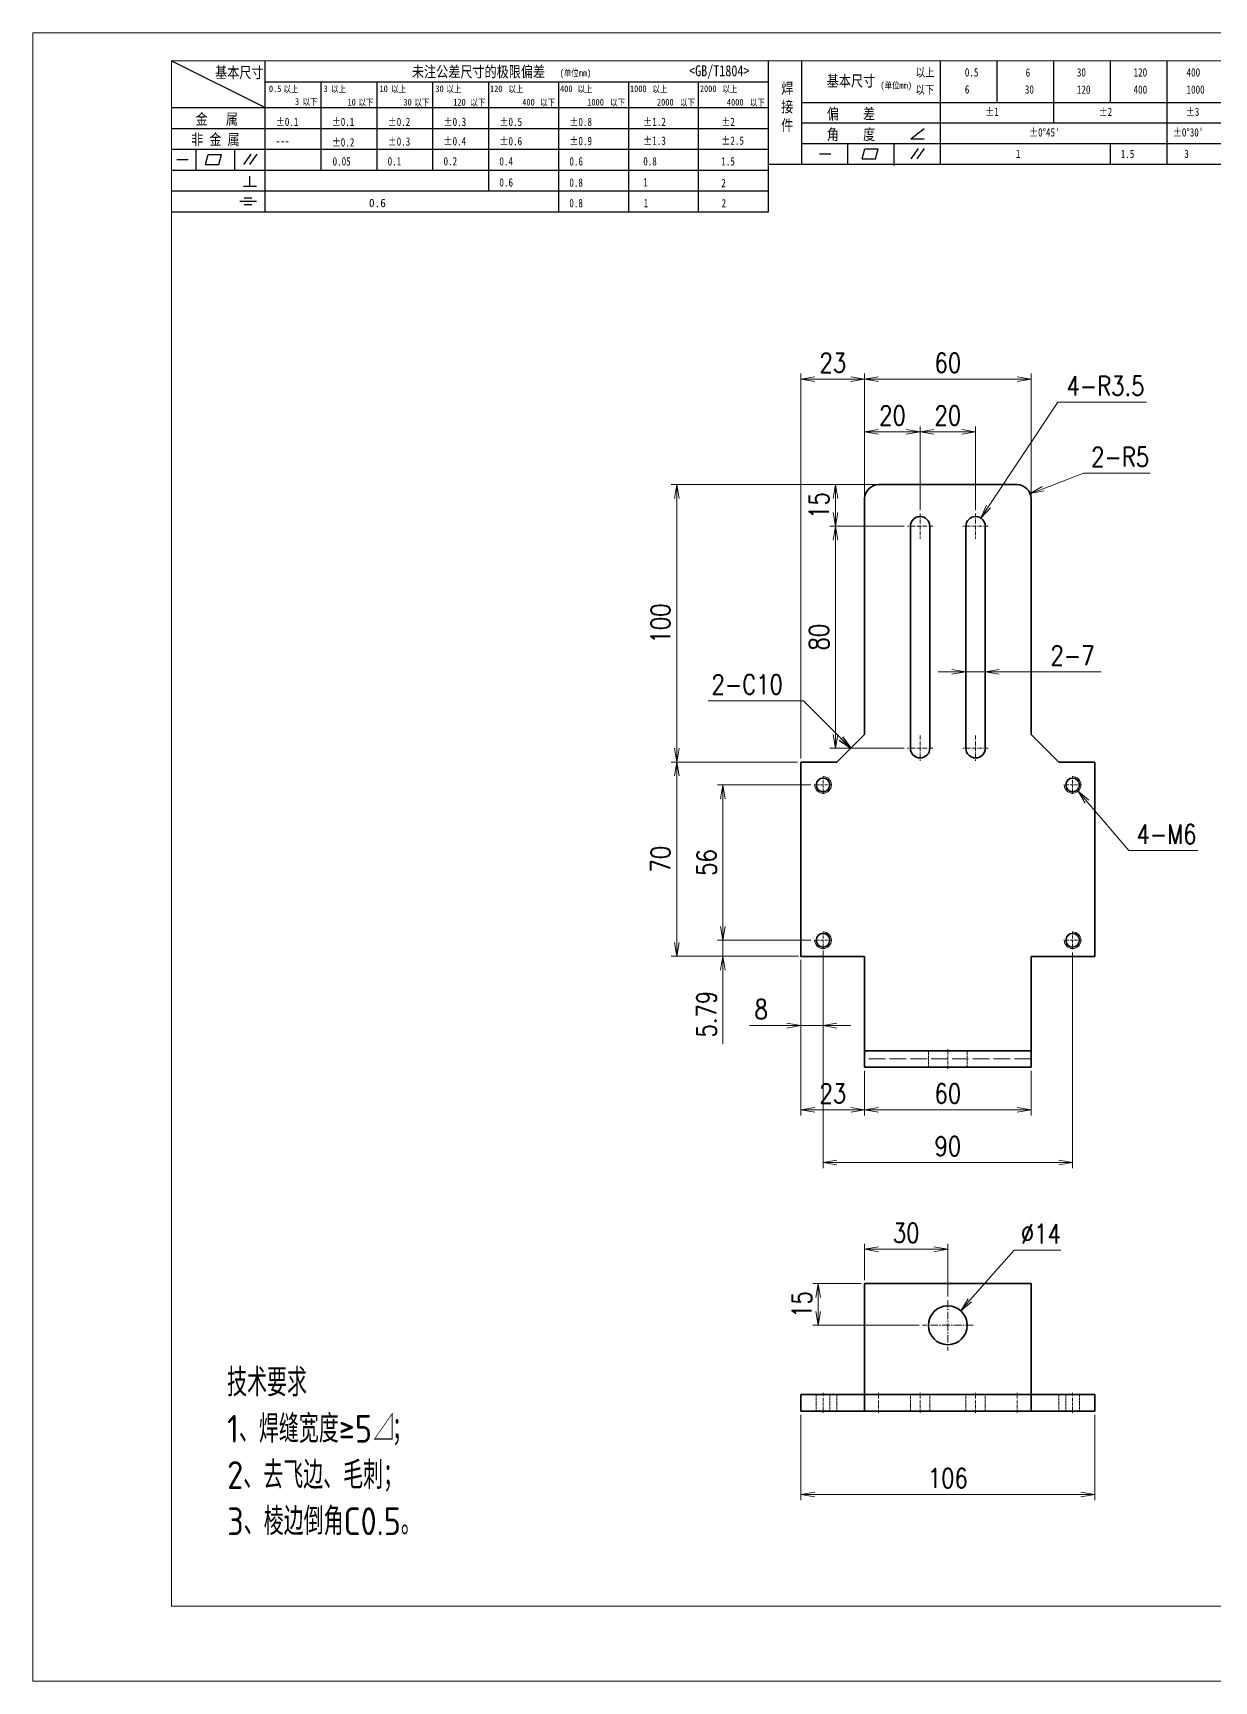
# Model space of a CAD drawing. Header units: millimetres. Extents: x 1333 to 58474, y -42879 to 3618.
# Drawn here: x 57634 to 58060, y 2593 to 3187 of the extents above; entities that cross this region are included whole.
import ezdxf

# ---------------------------------------------------------------- set-up
doc = ezdxf.new("R2010")
doc.units = ezdxf.units.MM
doc.header["$LTSCALE"] = 0.5
for name, pattern in [('AM_ISO02W050x2', [3.75, 3, -0.75]), ('AM_ISO08W050x2', [9, 6, -0.75, 1.5, -0.75]), ('DASHDOT', [18.5, 12, -3, 0.5, -3]), ('DASHED', [15, 12, -3])]:
    doc.linetypes.add(name, pattern=pattern)
for name, color, linetype, lineweight in [('中心线', 2, 'AM_ISO08W050x2', 18), ('图框', 7, 'Continuous', 18), ('标注线', 3, 'Continuous', 18), ('虚线', 1, 'AM_ISO02W050x2', 18)]:
    doc.layers.add(name, color=color, linetype=linetype, lineweight=lineweight)
doc.layers.add('图\\M+19E79\\M+195B6\\M+18E9A', color=7, linetype='Continuous')
doc.layers.add('打印', color=7, linetype='Continuous', lineweight=15, plot=False)
doc.layers.add('打印-禁用', color=7, linetype='Continuous', lineweight=15, plot=False)
doc.styles.add('DIM', font='romans.shx', dxfattribs={"width": 0.8, "bigfont": 'bigfont.shx'})
doc.styles.add('国标', font='simfang.ttf', dxfattribs={"width": 0.8})
doc.styles.add('机械长仿宋', font='gbenor.shx', dxfattribs={"height": 1, "bigfont": 'gbcbig.shx'})
doc.dimstyles.new('DEH 1-2$0', dxfattribs={"dimscale": 2, "dimtxt": 3.5, "dimasz": 2.5, "dimexe": 1, "dimexo": 0.625, "dimgap": 1.2, "dimtad": 1, "dimdsep": 46, "dimtxsty": 'DIM', "dimblk": 'OPEN', "dimcen": 0, "dimclrd": 8, "dimclre": 8, "dimclrt": 2, "dimazin": 2, "dimtfac": 0.5, "dimtmove": 0, "dimatfit": 3, "dimldrblk": 'OPEN', "dimfxl": 0, "dimtolj": 2, "dimlwd": 13, "dimlwe": 13, "dimarcsym": 0})
doc.dimstyles.new('DEH 1-2$3', dxfattribs={"dimscale": 2, "dimtxt": 3.5, "dimasz": 2.5, "dimexe": 1, "dimexo": 0.625, "dimgap": 1.2, "dimtad": 1, "dimtoh": 1, "dimdsep": 46, "dimtxsty": 'DIM', "dimblk": 'OPEN', "dimcen": 0, "dimclrd": 8, "dimclre": 8, "dimclrt": 2, "dimazin": 2, "dimtfac": 0.5, "dimtofl": 0, "dimtmove": 0, "dimatfit": 3, "dimldrblk": 'OPEN', "dimfxl": 0, "dimtolj": 2, "dimlwd": 18, "dimlwe": 18, "dimarcsym": 0})
doc.dimstyles.new('DEH 1-2$4', dxfattribs={"dimscale": 2, "dimtxt": 3.5, "dimasz": 2.5, "dimexe": 1, "dimexo": 0.625, "dimgap": 1.2, "dimtad": 1, "dimtoh": 1, "dimdsep": 46, "dimtxsty": 'DIM', "dimblk": 'OPEN', "dimcen": 0, "dimclrd": 8, "dimclre": 8, "dimclrt": 2, "dimazin": 2, "dimtfac": 0.5, "dimtofl": 0, "dimtmove": 0, "dimatfit": 3, "dimldrblk": 'OPEN', "dimfxl": 0, "dimtolj": 2, "dimlwd": 18, "dimlwe": 18, "dimarcsym": 0})
doc.dimstyles.new('DEH 1-2$7', dxfattribs={"dimscale": 2, "dimtxt": 3.5, "dimasz": 2.5, "dimexe": 1, "dimexo": 0.625, "dimgap": 1.2, "dimtad": 1, "dimdsep": 46, "dimtxsty": 'DIM', "dimblk": 'OPEN', "dimcen": 0, "dimclrd": 8, "dimclre": 8, "dimclrt": 2, "dimazin": 2, "dimtfac": 0.5, "dimtmove": 0, "dimatfit": 3, "dimldrblk": 'OPEN', "dimfxl": 0, "dimtolj": 2, "dimlwd": 13, "dimlwe": 13, "dimarcsym": 0})

# ---------------------------------------------------------------- blocks, each defined once
blk = doc.blocks.new('GZDEH零件A3图框V01版')
at = {"layer": '图\\M+19E79\\M+195B6\\M+18E9A', "color": 9}
for p, q in [((2882.49, -1554.46), (2899.37, -1562.92)), ((2899.37, -1581.67), (2899.37, -1554.46)), ((2990.09, -1581.67), (2990.09, -1554.46)), ((2996.09, -1573.08), (2996.09, -1554.46)), ((3021.09, -1561.98), (3021.09, -1554.46)), ((3031.31, -1561.98), (3031.31, -1554.46)), ((3041.53, -1561.98), (3041.53, -1554.46)), ((3051.75, -1561.98), (3051.75, -1554.46)), ((3061.98, -1561.98), (3061.98, -1554.46)), ((2899.37, -1558.24), (2990.09, -1558.24)), ((2909.45, -1574.17), (2909.45, -1558.24)), ((2919.53, -1574.17), (2919.53, -1558.24)), ((2929.61, -1574.17), (2929.61, -1558.24)), ((2939.69, -1577.92), (2939.69, -1558.24)), ((2952.29, -1581.67), (2952.29, -1558.24)), ((2964.89, -1581.67), (2964.89, -1558.24)), ((2977.49, -1581.67), (2977.49, -1558.24)), ((2996.09, -1561.98), (3113.09, -1561.98)), ((3021.09, -1573.08), (3021.09, -1561.98)), ((3041.53, -1565.68), (3041.53, -1561.98)), ((3061.98, -1573.08), (3061.98, -1561.98)), ((2882.49, -1562.92), (2990.09, -1562.92)), ((2882.49, -1566.67), (2990.09, -1566.67)), ((2996.09, -1565.68), (3113.09, -1565.68)), ((3015.75, -1568.51), (3018.15, -1566.66)), ((2882.49, -1570.42), (2990.09, -1570.42)), ((2886.92, -1574.12), (2886.92, -1570.42)), ((2893.91, -1574.12), (2893.91, -1570.42)), ((2996.09, -1569.38), (3113.09, -1569.38)), ((3004.42, -1573.08), (3004.42, -1569.38)), ((3006.97, -1572.12), (3007.45, -1570.33)), ((3007.45, -1570.33), (3009.86, -1570.33)), ((3009.39, -1572.12), (3009.86, -1570.33)), ((3012.75, -1573.08), (3012.75, -1569.38)), ((3015.75, -1568.51), (3018.15, -1568.51)), ((3015.81, -1572.12), (3017.15, -1570.26)), ((3016.89, -1572.12), (3018.23, -1570.26)), ((3051.75, -1573.08), (3051.75, -1569.38)), ((2883.43, -1572.27), (2885.49, -1572.27)), ((2888.59, -1573.16), (2889.07, -1571.37)), ((2888.59, -1573.16), (2891, -1573.16)), ((2889.07, -1571.37), (2891.48, -1571.37)), ((2891, -1573.16), (2891.48, -1571.37)), ((2895.52, -1573.16), (2896.85, -1571.3)), ((2896.6, -1573.16), (2897.94, -1571.3)), ((2990.09, -1573.08), (3113.09, -1573.08)), ((2999.26, -1571.23), (3001.32, -1571.23)), ((3006.97, -1572.12), (3009.39, -1572.12)), ((3012.75, -1573.33), (3012.75, -1573.08)), ((2882.49, -1574.17), (2990.09, -1574.17)), ((2895.42, -1577.05), (2897.81, -1577.05)), ((2896.58, -1577.05), (2896.58, -1575.28)), ((2882.49, -1577.92), (2990.09, -1577.92)), ((2894.79, -1579.77), (2897.77, -1579.77)), ((2895.57, -1579.17), (2896.92, -1579.17)), ((2882.49, -1581.67), (2990.09, -1581.67)), ((2895.57, -1580.37), (2896.93, -1580.37))]:
    blk.add_line(p, q, dxfattribs=at)
at = {"layer": '图框', "linetype": 'Continuous'}
for p, q in [((2882.49, -1554.46), (2882.49, -1832.96)), ((3272.49, -1554.46), (2882.49, -1554.46)), ((2882.49, -1832.96), (3272.49, -1832.96))]:
    blk.add_line(p, q, dxfattribs=at)
at = {"layer": '打印-禁用', "linetype": 'Continuous'}
for p, q in [((2857.49, -1549.46), (2857.49, -1846.46)), ((3277.49, -1549.46), (2857.49, -1549.46)), ((2857.49, -1846.46), (3277.49, -1846.46))]:
    blk.add_line(p, q, dxfattribs=at)
at = {"layer": '图\\M+19E79\\M+195B6\\M+18E9A', "color": 9, "style": '国标', "width": 0.8}
for s, height, p in [('基本尺寸', 2, (2890.33, -1557.58)), ('未注公差尺寸的极限偏差', 2, (2925.81, -1557.44)), ('<GB/T1804>', 2, (2975.78, -1557.27)), ('以上', 1.5, (3016.64, -1557.33)), ('0.5', 1.5, (3025.49, -1557.3)), ('6', 1.5, (3036.45, -1557.34)), ('30', 1.5, (3045.69, -1557.31)), ('120', 1.5, (3055.91, -1557.31)), ('400', 1.5, (3065.46, -1557.31)), ('30', 1.2, (2930.04, -1560.11)), ('基本尺寸', 2, (3000.6, -1559.1)), ('以下', 1.5, (3016.58, -1560.43)), ('6', 1.5, (3025.49, -1560.38)), ('30', 1.5, (3036.31, -1560.39)), ('120', 1.5, (3045.69, -1560.41)), ('400', 1.5, (3055.91, -1560.41)), ('1000', 1.5, (3065.46, -1560.41)), ('金   属', 2, (2886.82, -1565.98)), ('±0.1', 1.5, (2901.27, -1566.23)), ('±0.1', 1.5, (2911.35, -1566.23)), ('±0.2', 1.5, (2921.43, -1566.23)), ('±0.3', 1.5, (2931.51, -1566.23)), ('±0.5', 1.5, (2941.59, -1566.23)), ('±0.8', 1.5, (2954.19, -1566.23)), ('±1.2', 1.5, (2967.51, -1566.23)), ('±2', 1.5, (2981.58, -1566.23)), ('偏    差', 2, (3000.6, -1565.04)), ('±1', 1.5, (3029.16, -1564.42)), ('±2', 1.5, (3049.61, -1564.42)), ('±3', 1.5, (3065.3, -1564.42)), ('非 金 属', 2, (2886.02, -1569.65)), ('±0.3', 1.5, (2921.43, -1569.77)), ('±0.4', 1.5, (2931.51, -1569.71)), ('±0.6', 1.5, (2941.59, -1569.71)), ('±0.9', 1.5, (2954.19, -1569.68)), ('±1.3', 1.5, (2967.51, -1569.62)), ('±2.5', 1.5, (2981.58, -1569.61)), ('角    度', 2, (3000.6, -1568.74)), ("±0%%D45'", 1.5, (3037.06, -1568.12)), ("±0%%D30'", 1.5, (3062.98, -1568.12)), ('---', 1.5, (2901.27, -1569.65)), ('±0.2', 1.5, (2911.35, -1569.92)), ('1', 1.5, (3034.69, -1571.98)), ('1.5', 1.5, (3053.59, -1572.01)), ('3', 1.5, (3065.05, -1571.98)), ('0.1', 1.5, (2921.43, -1573.34)), ('0.2', 1.5, (2931.51, -1573.33)), ('0.4', 1.5, (2941.59, -1573.33)), ('0.6', 1.5, (2954.19, -1573.35)), ('0.8', 1.5, (2967.51, -1573.33)), ('1.5', 1.5, (2981.58, -1573.34)), ('0.6', 1.5, (2941.59, -1577.14)), ('0.8', 1.5, (2954.19, -1577.17)), ('1', 1.5, (2967.51, -1577.12)), ('2', 1.5, (2981.58, -1577.26)), ('0.8', 1.5, (2954.19, -1580.87)), ('1', 1.5, (2967.59, -1580.86)), ('2', 1.5, (2981.62, -1580.89))]:
    blk.add_text(s, height=height, dxfattribs=at).set_placement(p)
at = {"layer": '图\\M+19E79\\M+195B6\\M+18E9A', "color": 9, "lineweight": 15, "style": '国标', "width": 0.8}
for s, p in [('(单位mm)', (2952.44, -1557.27)), ('0.5', (2900.03, -1560.11)), ('以上', (2902.64, -1560.16)), ('3', (2909.88, -1560.11)), ('以上', (2911.25, -1560.16)), ('10', (2919.96, -1560.11)), ('以上', (2922.09, -1560.16)), ('以上', (2932.02, -1560.16)), ('120', (2939.88, -1560.11)), ('以上', (2943.21, -1560.16)), ('400', (2952.52, -1560.11)), ('以上', (2955.68, -1560.16)), ('1000', (2965.12, -1560.11)), ('以上', (2969.16, -1560.16)), ('2000', (2977.72, -1560.11)), ('以上', (2981.8, -1560.16)), ('(单位mm)', (3010.27, -1559.51)), ('3', (2904.73, -1562.41)), ('以下', (2906.1, -1562.46)), ('10', (2914.19, -1562.54)), ('以下', (2916.18, -1562.59)), ('30', (2924.27, -1562.54)), ('以下', (2926.26, -1562.59)), ('120', (2933.26, -1562.54)), ('以下', (2936.34, -1562.59)), ('400', (2945.7, -1562.54)), ('以下', (2948.94, -1562.59)), ('1000', (2957.41, -1562.54)), ('以下', (2961.54, -1562.59)), ('2000', (2969.99, -1562.54)), ('以下', (2974.14, -1562.59)), ('4000', (2982.59, -1562.54)), ('以下', (2986.74, -1562.59))]:
    blk.add_text(s, height=1.2, dxfattribs=at).set_placement(p)
at = {"layer": '图\\M+19E79\\M+195B6\\M+18E9A', "color": 9, "lineweight": 13, "style": '国标'}
blk.add_text('0.6', height=1.5, dxfattribs=at).set_placement((2918.05, -1580.85))
at = {"layer": '图\\M+19E79\\M+195B6\\M+18E9A', "color": 9, "insert": (2992.39, -1558.41), "char_height": 2, "width": 3.1877, "attachment_point": 1, "style": '国标'}
blk.add_mtext('焊\\P接\\P件', dxfattribs=at)
at = {"layer": '图\\M+19E79\\M+195B6\\M+18E9A', "color": 9, "insert": (2911.51, -1573.37), "char_height": 1.5, "attachment_point": 7, "style": '国标'}
blk.add_mtext_dynamic_manual_height_columns('0.05', width=5.1982, gutter_width=12.5, heights=[0], dxfattribs=at)
blk = doc.blocks.new('DEH A3')
at = {"layer": '图框'}
blk.add_blockref('GZDEH零件A3图框V01版', (-2857.49, 1846.46), dxfattribs=at)
blk = doc.blocks.new('_Open')
at = {"color": 0, "linetype": 'ByBlock', "lineweight": -2}
for p, q in [((-1, 0.17), (0, 0)), ((-1, -0.17), (0, 0)), ((0, 0), (-1, 0))]:
    blk.add_line(p, q, dxfattribs=at)
blk = doc.blocks.new('*D43')
at = {"layer": 'Defpoints', "color": 0, "transparency": 16777216}
for p in [(57944.91, 3023.98), (57866.09, 2923.98), (57910.8, 2923.98)]:
    blk.add_point(p, dxfattribs=at)
at = {"layer": '标注线', "color": 8, "lineweight": 13, "transparency": 16777216}
for p, q in [((57943.66, 3023.98), (57864.09, 3023.98)), ((57866.09, 3018.98), (57866.09, 2928.98)), ((57909.55, 2923.98), (57864.09, 2923.98))]:
    blk.add_line(p, q, dxfattribs=at)
at = {"layer": '标注线', "color": 8, "lineweight": 13, "transparency": 16777216, "xscale": 5, "yscale": 5, "zscale": 5}
for p, rotation in [((57866.09, 3023.98), 90), ((57866.09, 2923.98), 270)]:
    blk.add_blockref('_Open', p, dxfattribs=dict(at, rotation=rotation))
at = {"layer": '标注线', "color": 2, "transparency": 16777216, "insert": (57860.19, 2973.98), "char_height": 7, "attachment_point": 5, "rotation": 90, "style": 'DIM'}
blk.add_mtext('\\A2;100', dxfattribs=at)
blk = doc.blocks.new('*D44')
at = {"layer": 'Defpoints', "color": 0, "transparency": 16777216}
for p in [(57910.8, 2923.98), (57866.09, 2853.98), (57910.8, 2853.98)]:
    blk.add_point(p, dxfattribs=at)
at = {"layer": '标注线', "color": 8, "lineweight": 13, "transparency": 16777216}
for p, q in [((57909.55, 2923.98), (57864.09, 2923.98)), ((57866.09, 2918.98), (57866.09, 2858.98)), ((57909.55, 2853.98), (57864.09, 2853.98))]:
    blk.add_line(p, q, dxfattribs=at)
at = {"layer": '标注线', "color": 8, "lineweight": 13, "transparency": 16777216, "xscale": 5, "yscale": 5, "zscale": 5}
for p, rotation in [((57866.09, 2923.98), 90), ((57866.09, 2853.98), 270)]:
    blk.add_blockref('_Open', p, dxfattribs=dict(at, rotation=rotation))
at = {"layer": '标注线', "color": 2, "transparency": 16777216, "insert": (57860.19, 2888.98), "char_height": 7, "attachment_point": 5, "rotation": 90, "style": 'DIM'}
blk.add_mtext('\\A2;70', dxfattribs=at)
blk = doc.blocks.new('*D51')
at = {"layer": 'Defpoints', "color": 0, "transparency": 16777216}
for p in [(57933.8, 3062), (57933.8, 3018.98), (57910.8, 2923.98)]:
    blk.add_point(p, dxfattribs=at)
at = {"layer": '标注线', "color": 8, "lineweight": 13, "transparency": 16777216}
for p, q in [((57910.8, 2925.23), (57910.8, 3064)), ((57915.8, 3062), (57928.8, 3062)), ((57933.8, 3020.23), (57933.8, 3064))]:
    blk.add_line(p, q, dxfattribs=at)
at = {"layer": '标注线', "color": 8, "lineweight": 13, "transparency": 16777216, "xscale": 5, "yscale": 5, "zscale": 5, "rotation": 180}
blk.add_blockref('_Open', (57910.8, 3062), dxfattribs=at)
at = {"layer": '标注线', "color": 8, "lineweight": 13, "transparency": 16777216, "xscale": 5, "yscale": 5, "zscale": 5}
blk.add_blockref('_Open', (57933.8, 3062), dxfattribs=at)
at = {"layer": '标注线', "color": 2, "transparency": 16777216, "insert": (57922.3, 3067.9), "char_height": 7, "attachment_point": 5, "style": 'DIM'}
blk.add_mtext('\\A2;23', dxfattribs=at)
blk = doc.blocks.new('*D52')
at = {"layer": 'Defpoints', "color": 0, "transparency": 16777216}
for p in [(57993.8, 3062), (57933.8, 3018.98), (57993.8, 3018.98)]:
    blk.add_point(p, dxfattribs=at)
at = {"layer": '标注线', "color": 8, "lineweight": 13, "transparency": 16777216}
for p, q in [((57933.8, 3020.23), (57933.8, 3064)), ((57938.8, 3062), (57988.8, 3062)), ((57993.8, 3020.23), (57993.8, 3064))]:
    blk.add_line(p, q, dxfattribs=at)
at = {"layer": '标注线', "color": 8, "lineweight": 13, "transparency": 16777216, "xscale": 5, "yscale": 5, "zscale": 5, "rotation": 180}
blk.add_blockref('_Open', (57933.8, 3062), dxfattribs=at)
at = {"layer": '标注线', "color": 8, "lineweight": 13, "transparency": 16777216, "xscale": 5, "yscale": 5, "zscale": 5}
blk.add_blockref('_Open', (57993.8, 3062), dxfattribs=at)
at = {"layer": '标注线', "color": 2, "transparency": 16777216, "insert": (57963.8, 3067.9), "char_height": 7, "attachment_point": 5, "style": 'DIM'}
blk.add_mtext('\\A2;60', dxfattribs=at)
blk = doc.blocks.new('*D53')
at = {"layer": 'Defpoints', "color": 0, "transparency": 16777216}
for p in [(57910.8, 2690.01), (58016.8, 2690.01), (58016.8, 2659.99)]:
    blk.add_point(p, dxfattribs=at)
at = {"layer": '标注线', "color": 8, "lineweight": 13, "transparency": 16777216}
for p, q in [((57910.8, 2688.76), (57910.8, 2657.99)), ((58016.8, 2688.76), (58016.8, 2657.99)), ((57915.8, 2659.99), (58011.8, 2659.99))]:
    blk.add_line(p, q, dxfattribs=at)
at = {"layer": '标注线', "color": 8, "lineweight": 13, "transparency": 16777216, "xscale": 5, "yscale": 5, "zscale": 5, "rotation": 180}
blk.add_blockref('_Open', (57910.8, 2659.99), dxfattribs=at)
at = {"layer": '标注线', "color": 8, "lineweight": 13, "transparency": 16777216, "xscale": 5, "yscale": 5, "zscale": 5}
blk.add_blockref('_Open', (58016.8, 2659.99), dxfattribs=at)
at = {"layer": '标注线', "color": 2, "transparency": 16777216, "insert": (57963.8, 2665.89), "char_height": 7, "attachment_point": 5, "style": 'DIM'}
blk.add_mtext('\\A2;106', dxfattribs=at)
blk = doc.blocks.new('*D54')
at = {"layer": 'Defpoints', "color": 0, "transparency": 16777216}
for p in [(57917.09, 2736.01), (57933.8, 2736.01), (57954.7, 2721.01)]:
    blk.add_point(p, dxfattribs=at)
at = {"layer": '标注线', "color": 8, "lineweight": 13, "transparency": 16777216}
for p, q in [((57932.55, 2736.01), (57915.09, 2736.01)), ((57917.09, 2726.01), (57917.09, 2731.01)), ((57953.45, 2721.01), (57915.09, 2721.01))]:
    blk.add_line(p, q, dxfattribs=at)
at = {"layer": '标注线', "color": 8, "lineweight": 13, "transparency": 16777216, "xscale": 5, "yscale": 5, "zscale": 5}
for p, rotation in [((57917.09, 2736.01), 90), ((57917.09, 2721.01), 270)]:
    blk.add_blockref('_Open', p, dxfattribs=dict(at, rotation=rotation))
at = {"layer": '标注线', "color": 2, "transparency": 16777216, "insert": (57911.19, 2728.51), "char_height": 7, "attachment_point": 5, "rotation": 90, "style": 'DIM'}
blk.add_mtext('\\A2;15', dxfattribs=at)
blk = doc.blocks.new('*D55')
at = {"layer": 'Defpoints', "color": 0, "transparency": 16777216}
for p in [(57933.8, 2748.38), (57933.8, 2736.01), (57963.8, 2730.11)]:
    blk.add_point(p, dxfattribs=at)
at = {"layer": '标注线', "color": 8, "lineweight": 13, "transparency": 16777216}
for p, q in [((57933.8, 2737.26), (57933.8, 2750.38)), ((57963.8, 2731.36), (57963.8, 2750.38)), ((57958.8, 2748.38), (57938.8, 2748.38))]:
    blk.add_line(p, q, dxfattribs=at)
at = {"layer": '标注线', "color": 8, "lineweight": 13, "transparency": 16777216, "xscale": 5, "yscale": 5, "zscale": 5, "rotation": 180}
blk.add_blockref('_Open', (57933.8, 2748.38), dxfattribs=at)
at = {"layer": '标注线', "color": 8, "lineweight": 13, "transparency": 16777216, "xscale": 5, "yscale": 5, "zscale": 5}
blk.add_blockref('_Open', (57963.8, 2748.38), dxfattribs=at)
at = {"layer": '标注线', "color": 2, "transparency": 16777216, "insert": (57948.8, 2754.28), "char_height": 7, "attachment_point": 5, "style": 'DIM'}
blk.add_mtext('\\A2;30', dxfattribs=at)
blk = doc.blocks.new('*D56')
at = {"layer": 'Defpoints', "color": 0, "transparency": 16777216}
for p in [(57933.8, 3042.99), (57933.8, 3018.98), (57953.8, 3013.53)]:
    blk.add_point(p, dxfattribs=at)
at = {"layer": '标注线', "color": 8, "lineweight": 13, "transparency": 16777216}
for p, q in [((57933.8, 3020.23), (57933.8, 3044.99)), ((57948.8, 3042.99), (57938.8, 3042.99)), ((57953.8, 3014.78), (57953.8, 3044.99))]:
    blk.add_line(p, q, dxfattribs=at)
at = {"layer": '标注线', "color": 8, "lineweight": 13, "transparency": 16777216, "xscale": 5, "yscale": 5, "zscale": 5, "rotation": 180}
blk.add_blockref('_Open', (57933.8, 3042.99), dxfattribs=at)
at = {"layer": '标注线', "color": 8, "lineweight": 13, "transparency": 16777216, "xscale": 5, "yscale": 5, "zscale": 5}
blk.add_blockref('_Open', (57953.8, 3042.99), dxfattribs=at)
at = {"layer": '标注线', "color": 2, "transparency": 16777216, "insert": (57943.8, 3048.89), "char_height": 7, "attachment_point": 5, "style": 'DIM'}
blk.add_mtext('\\A2;20', dxfattribs=at)
blk = doc.blocks.new('*D57')
at = {"layer": 'Defpoints', "color": 0, "transparency": 16777216}
for p in [(57973.8, 3042.99), (57953.8, 3013.53), (57973.8, 3013.53)]:
    blk.add_point(p, dxfattribs=at)
at = {"layer": '标注线', "color": 8, "lineweight": 13, "transparency": 16777216}
for p, q in [((57953.8, 3014.78), (57953.8, 3044.99)), ((57958.8, 3042.99), (57968.8, 3042.99)), ((57973.8, 3014.78), (57973.8, 3044.99))]:
    blk.add_line(p, q, dxfattribs=at)
at = {"layer": '标注线', "color": 8, "lineweight": 13, "transparency": 16777216, "xscale": 5, "yscale": 5, "zscale": 5, "rotation": 180}
blk.add_blockref('_Open', (57953.8, 3042.99), dxfattribs=at)
at = {"layer": '标注线', "color": 8, "lineweight": 13, "transparency": 16777216, "xscale": 5, "yscale": 5, "zscale": 5}
blk.add_blockref('_Open', (57973.8, 3042.99), dxfattribs=at)
at = {"layer": '标注线', "color": 2, "transparency": 16777216, "insert": (57963.8, 3048.89), "char_height": 7, "attachment_point": 5, "style": 'DIM'}
blk.add_mtext('\\A2;20', dxfattribs=at)
blk = doc.blocks.new('*D58')
at = {"layer": 'Defpoints', "color": 0, "transparency": 16777216}
for p in [(57923.26, 3023.98), (57942.6, 3023.98), (57949.25, 3008.98)]:
    blk.add_point(p, dxfattribs=at)
at = {"layer": '标注线', "color": 8, "lineweight": 13, "transparency": 16777216}
for p, q in [((57941.35, 3023.98), (57921.26, 3023.98)), ((57923.26, 3013.98), (57923.26, 3018.98)), ((57948, 3008.98), (57921.26, 3008.98))]:
    blk.add_line(p, q, dxfattribs=at)
at = {"layer": '标注线', "color": 8, "lineweight": 13, "transparency": 16777216, "xscale": 5, "yscale": 5, "zscale": 5}
for p, rotation in [((57923.26, 3023.98), 90), ((57923.26, 3008.98), 270)]:
    blk.add_blockref('_Open', p, dxfattribs=dict(at, rotation=rotation))
at = {"layer": '标注线', "color": 2, "transparency": 16777216, "insert": (57917.36, 3016.48), "char_height": 7, "attachment_point": 5, "rotation": 90, "style": 'DIM'}
blk.add_mtext('\\A2;15', dxfattribs=at)
blk = doc.blocks.new('*D59')
at = {"layer": 'Defpoints', "color": 0, "transparency": 16777216}
for p in [(57949.25, 3008.98), (57923.26, 2928.98), (57949.25, 2928.98)]:
    blk.add_point(p, dxfattribs=at)
at = {"layer": '标注线', "color": 8, "lineweight": 13, "transparency": 16777216}
for p, q in [((57948, 3008.98), (57921.26, 3008.98)), ((57923.26, 3003.98), (57923.26, 2933.98)), ((57948, 2928.98), (57921.26, 2928.98))]:
    blk.add_line(p, q, dxfattribs=at)
at = {"layer": '标注线', "color": 8, "lineweight": 13, "transparency": 16777216, "xscale": 5, "yscale": 5, "zscale": 5}
for p, rotation in [((57923.26, 3008.98), 90), ((57923.26, 2928.98), 270)]:
    blk.add_blockref('_Open', p, dxfattribs=dict(at, rotation=rotation))
at = {"layer": '标注线', "color": 2, "transparency": 16777216, "insert": (57917.36, 2968.98), "char_height": 7, "attachment_point": 5, "rotation": 90, "style": 'DIM'}
blk.add_mtext('\\A2;80', dxfattribs=at)
blk = doc.blocks.new('*D60')
at = {"layer": 'Defpoints', "color": 0, "transparency": 16777216}
for p in [(57910.8, 2853.98), (57933.8, 2813.98), (57933.8, 2798.65)]:
    blk.add_point(p, dxfattribs=at)
at = {"layer": '标注线', "color": 8, "lineweight": 13, "transparency": 16777216}
for p, q in [((57910.8, 2852.73), (57910.8, 2796.65)), ((57933.8, 2812.73), (57933.8, 2796.65)), ((57915.8, 2798.65), (57928.8, 2798.65))]:
    blk.add_line(p, q, dxfattribs=at)
at = {"layer": '标注线', "color": 8, "lineweight": 13, "transparency": 16777216, "xscale": 5, "yscale": 5, "zscale": 5, "rotation": 180}
blk.add_blockref('_Open', (57910.8, 2798.65), dxfattribs=at)
at = {"layer": '标注线', "color": 8, "lineweight": 13, "transparency": 16777216, "xscale": 5, "yscale": 5, "zscale": 5}
blk.add_blockref('_Open', (57933.8, 2798.65), dxfattribs=at)
at = {"layer": '标注线', "color": 2, "transparency": 16777216, "insert": (57922.3, 2804.55), "char_height": 7, "attachment_point": 5, "style": 'DIM'}
blk.add_mtext('\\A2;23', dxfattribs=at)
blk = doc.blocks.new('*D61')
at = {"layer": 'Defpoints', "color": 0, "transparency": 16777216}
for p in [(57933.8, 2813.98), (57993.8, 2813.98), (57993.8, 2798.65)]:
    blk.add_point(p, dxfattribs=at)
at = {"layer": '标注线', "color": 8, "lineweight": 13, "transparency": 16777216}
for p, q in [((57933.8, 2812.73), (57933.8, 2796.65)), ((57993.8, 2812.73), (57993.8, 2796.65)), ((57938.8, 2798.65), (57988.8, 2798.65))]:
    blk.add_line(p, q, dxfattribs=at)
at = {"layer": '标注线', "color": 8, "lineweight": 13, "transparency": 16777216, "xscale": 5, "yscale": 5, "zscale": 5, "rotation": 180}
blk.add_blockref('_Open', (57933.8, 2798.65), dxfattribs=at)
at = {"layer": '标注线', "color": 8, "lineweight": 13, "transparency": 16777216, "xscale": 5, "yscale": 5, "zscale": 5}
blk.add_blockref('_Open', (57993.8, 2798.65), dxfattribs=at)
at = {"layer": '标注线', "color": 2, "transparency": 16777216, "insert": (57963.8, 2804.55), "char_height": 7, "attachment_point": 5, "style": 'DIM'}
blk.add_mtext('\\A2;60', dxfattribs=at)
blk = doc.blocks.new('*D62')
at = {"layer": 'Defpoints', "color": 0, "transparency": 16777216}
for p in [(57915.61, 2859.76), (57882.72, 2853.98), (57911.25, 2853.98)]:
    blk.add_point(p, dxfattribs=at)
at = {"layer": '标注线', "color": 8, "lineweight": 13, "transparency": 16777216}
for p, q in [((57882.72, 2864.76), (57882.72, 2869.76)), ((57914.36, 2859.76), (57880.72, 2859.76)), ((57882.72, 2859.76), (57882.72, 2853.98)), ((57910, 2853.98), (57880.72, 2853.98)), ((57882.72, 2848.98), (57882.72, 2822.38))]:
    blk.add_line(p, q, dxfattribs=at)
at = {"layer": '标注线', "color": 8, "lineweight": 13, "transparency": 16777216, "xscale": 5, "yscale": 5, "zscale": 5}
for p, rotation in [((57882.72, 2859.76), 270), ((57882.72, 2853.98), 90)]:
    blk.add_blockref('_Open', p, dxfattribs=dict(at, rotation=rotation))
at = {"layer": '标注线', "color": 2, "transparency": 16777216, "insert": (57876.82, 2833.18), "char_height": 7, "attachment_point": 5, "rotation": 90, "style": 'DIM'}
blk.add_mtext('\\A2;5.79', dxfattribs=at)
blk = doc.blocks.new('*D63')
at = {"layer": 'Defpoints', "color": 0, "transparency": 16777216}
for p in [(57918.8, 2857.3), (57910.8, 2853.98), (57910.8, 2828.99)]:
    blk.add_point(p, dxfattribs=at)
at = {"layer": '标注线', "color": 8, "lineweight": 13, "transparency": 16777216}
for p, q in [((57910.8, 2852.73), (57910.8, 2826.99)), ((57918.8, 2856.05), (57918.8, 2826.99)), ((57905.8, 2828.99), (57892.27, 2828.99)), ((57918.8, 2828.99), (57910.8, 2828.99)), ((57923.8, 2828.99), (57928.8, 2828.99))]:
    blk.add_line(p, q, dxfattribs=at)
at = {"layer": '标注线', "color": 8, "lineweight": 13, "transparency": 16777216, "xscale": 5, "yscale": 5, "zscale": 5}
blk.add_blockref('_Open', (57910.8, 2828.99), dxfattribs=at)
at = {"layer": '标注线', "color": 8, "lineweight": 13, "transparency": 16777216, "xscale": 5, "yscale": 5, "zscale": 5, "rotation": 180}
blk.add_blockref('_Open', (57918.8, 2828.99), dxfattribs=at)
at = {"layer": '标注线', "color": 2, "transparency": 16777216, "insert": (57896.54, 2834.89), "char_height": 7, "attachment_point": 5, "style": 'DIM'}
blk.add_mtext('\\A2;8', dxfattribs=at)
blk = doc.blocks.new('*D64')
at = {"layer": 'Defpoints', "color": 0, "transparency": 16777216}
for p in [(57882.72, 2915.76), (57915.61, 2915.76), (57915.61, 2859.76)]:
    blk.add_point(p, dxfattribs=at)
at = {"layer": '标注线', "color": 8, "lineweight": 13, "transparency": 16777216}
for p, q in [((57914.36, 2915.76), (57880.72, 2915.76)), ((57882.72, 2864.76), (57882.72, 2910.76)), ((57914.36, 2859.76), (57880.72, 2859.76))]:
    blk.add_line(p, q, dxfattribs=at)
at = {"layer": '标注线', "color": 8, "lineweight": 13, "transparency": 16777216, "xscale": 5, "yscale": 5, "zscale": 5}
for p, rotation in [((57882.72, 2915.76), 90), ((57882.72, 2859.76), 270)]:
    blk.add_blockref('_Open', p, dxfattribs=dict(at, rotation=rotation))
at = {"layer": '标注线', "color": 2, "transparency": 16777216, "insert": (57876.82, 2887.76), "char_height": 7, "attachment_point": 5, "rotation": 90, "style": 'DIM'}
blk.add_mtext('\\A2;56', dxfattribs=at)
blk = doc.blocks.new('*D65')
at = {"layer": 'Defpoints', "color": 0, "transparency": 16777216}
for p in [(57918.8, 2856.05), (58008.8, 2856.57), (58008.8, 2779.65)]:
    blk.add_point(p, dxfattribs=at)
at = {"layer": '标注线', "color": 8, "lineweight": 13, "transparency": 16777216}
for p, q in [((57918.8, 2854.8), (57918.8, 2777.65)), ((58008.8, 2855.32), (58008.8, 2777.65)), ((57923.8, 2779.65), (58003.8, 2779.65))]:
    blk.add_line(p, q, dxfattribs=at)
at = {"layer": '标注线', "color": 8, "lineweight": 13, "transparency": 16777216, "xscale": 5, "yscale": 5, "zscale": 5, "rotation": 180}
blk.add_blockref('_Open', (57918.8, 2779.65), dxfattribs=at)
at = {"layer": '标注线', "color": 8, "lineweight": 13, "transparency": 16777216, "xscale": 5, "yscale": 5, "zscale": 5}
blk.add_blockref('_Open', (58008.8, 2779.65), dxfattribs=at)
at = {"layer": '标注线', "color": 2, "transparency": 16777216, "insert": (57963.8, 2785.55), "char_height": 7, "attachment_point": 5, "style": 'DIM'}
blk.add_mtext('\\A2;90', dxfattribs=at)
blk = doc.blocks.new('*D66')
at = {"layer": 'Defpoints', "color": 0, "transparency": 16777216}
for p in [(57975.74, 3011.89), (57973.8, 3008.98)]:
    blk.add_point(p, dxfattribs=at)
at = {"layer": '标注线', "color": 8, "lineweight": 18, "transparency": 16777216}
for p, q in [((58003.42, 3053.69), (57978.5, 3016.06)), ((58035.42, 3053.69), (58003.42, 3053.69))]:
    blk.add_line(p, q, dxfattribs=at)
at = {"layer": '标注线', "color": 8, "lineweight": 18, "transparency": 16777216, "xscale": 5, "yscale": 5, "zscale": 5, "rotation": 236.4852393893144}
blk.add_blockref('_Open', (57975.74, 3011.89), dxfattribs=at)
at = {"layer": '标注线', "color": 2, "transparency": 16777216, "insert": (58020.62, 3059.59), "char_height": 7, "attachment_point": 5, "style": 'DIM'}
blk.add_mtext('\\A2;{\\Fromans,bigfont|c134;4-R3.5}', dxfattribs=at)
blk = doc.blocks.new('*D67')
at = {"layer": 'Defpoints', "color": 0, "transparency": 16777216}
for p in [(57988.8, 3018.98), (57993.48, 3020.75)]:
    blk.add_point(p, dxfattribs=at)
at = {"layer": '标注线', "color": 8, "lineweight": 18, "transparency": 16777216}
for p, q in [((58012.74, 3028.08), (57998.15, 3022.53)), ((58036.74, 3028.08), (58012.74, 3028.08))]:
    blk.add_line(p, q, dxfattribs=at)
at = {"layer": '标注线', "color": 8, "lineweight": 18, "transparency": 16777216, "xscale": 5, "yscale": 5, "zscale": 5, "rotation": 200.8173721925921}
blk.add_blockref('_Open', (57993.48, 3020.75), dxfattribs=at)
at = {"layer": '标注线', "color": 2, "transparency": 16777216, "insert": (58025.94, 3033.98), "char_height": 7, "attachment_point": 5, "style": 'DIM'}
blk.add_mtext('\\A2;{\\Fromans,bigfont|c134;2-R5}', dxfattribs=at)
blk = doc.blocks.new('*D68')
at = {"layer": 'Defpoints', "color": 0, "transparency": 16777216}
for p in [(57968.44, 2726.25), (57959.17, 2715.76)]:
    blk.add_point(p, dxfattribs=at)
at = {"layer": '标注线', "color": 8, "lineweight": 18, "transparency": 16777216}
for p, q in [((57987.72, 2748.07), (57971.75, 2730)), ((58004.52, 2748.07), (57987.72, 2748.07))]:
    blk.add_line(p, q, dxfattribs=at)
at = {"layer": '标注线', "color": 8, "lineweight": 18, "transparency": 16777216, "xscale": 5, "yscale": 5, "zscale": 5, "rotation": 228.5350241987458}
blk.add_blockref('_Open', (57968.44, 2726.25), dxfattribs=at)
at = {"layer": '标注线', "color": 2, "transparency": 16777216, "insert": (57997.32, 2753.97), "char_height": 7, "attachment_point": 5, "style": 'DIM'}
blk.add_mtext('\\A2;∅14', dxfattribs=at)
blk = doc.blocks.new('*D69')
at = {"layer": 'Defpoints', "color": 0, "transparency": 16777216}
for p in [(58006.85, 2918.04), (58010.75, 2913.48)]:
    blk.add_point(p, dxfattribs=at)
at = {"layer": '标注线', "color": 8, "lineweight": 18, "transparency": 16777216}
for p, q in [((58029.08, 2892.09), (58014.01, 2909.69)), ((58053.88, 2892.09), (58029.08, 2892.09))]:
    blk.add_line(p, q, dxfattribs=at)
at = {"layer": '标注线', "color": 8, "lineweight": 18, "transparency": 16777216, "xscale": 5, "yscale": 5, "zscale": 5, "rotation": 130.5809335323699}
blk.add_blockref('_Open', (58010.75, 2913.48), dxfattribs=at)
at = {"layer": '标注线', "color": 2, "transparency": 16777216, "insert": (58042.68, 2897.99), "char_height": 7, "attachment_point": 5, "style": 'DIM'}
blk.add_mtext('\\A2;{\\Fromans,bigfont|c134;4-M6}', dxfattribs=at)
blk = doc.blocks.new('*D72')
at = {"layer": 'Defpoints', "color": 0, "transparency": 16777216}
for p in [(57970.3, 2958.38), (57977.3, 2961.94), (57977.3, 2956.53)]:
    blk.add_point(p, dxfattribs=at)
at = {"layer": '标注线', "color": 8, "lineweight": 13, "transparency": 16777216}
for p, q in [((57977.3, 2960.69), (57977.3, 2954.53)), ((57965.3, 2956.53), (57960.3, 2956.53)), ((57970.3, 2957.13), (57970.3, 2954.53)), ((57970.3, 2956.53), (57977.3, 2956.53)), ((57982.3, 2956.53), (58019.14, 2956.53))]:
    blk.add_line(p, q, dxfattribs=at)
at = {"layer": '标注线', "color": 8, "lineweight": 13, "transparency": 16777216, "xscale": 5, "yscale": 5, "zscale": 5}
blk.add_blockref('_Open', (57970.3, 2956.53), dxfattribs=at)
at = {"layer": '标注线', "color": 8, "lineweight": 13, "transparency": 16777216, "xscale": 5, "yscale": 5, "zscale": 5, "rotation": 180}
blk.add_blockref('_Open', (57977.3, 2956.53), dxfattribs=at)
at = {"layer": '标注线', "color": 2, "transparency": 16777216, "insert": (58008.74, 2962.43), "char_height": 7, "attachment_point": 5, "style": 'DIM'}
blk.add_mtext('\\A2;{\\Fromans,bigfont|c134;2-7}', dxfattribs=at)

msp = doc.modelspace()

# ---------------------------------------------------------------- linework, layer by layer
at = {"color": 7, "lineweight": 35}
for p, q in [((57938.803, 3023.975), (57988.803, 3023.975)), ((57933.803, 3018.975), (57933.803, 2933.975)), ((57993.803, 2933.975), (57993.803, 3018.975)), ((57950.303, 2928.975), (57950.303, 3008.975)), ((57957.303, 3008.975), (57957.303, 2928.975)), ((57970.303, 2928.975), (57970.303, 3008.975)), ((57977.303, 3008.975), (57977.303, 2928.975)), ((57910.803, 2923.975), (57910.803, 2853.975)), ((58016.803, 2853.975), (58016.803, 2923.975)), ((57933.803, 2853.975), (57910.803, 2853.975)), ((57933.803, 2819.975), (57933.803, 2853.975)), ((57993.803, 2853.975), (57993.803, 2816.975)), ((58016.803, 2853.975), (57993.803, 2853.975)), ((57933.803, 2819.975), (57993.803, 2819.975)), ((57993.803, 2813.975), (57933.803, 2813.975)), ((57933.803, 2696.008), (57933.803, 2736.008)), ((57993.803, 2736.008), (57933.803, 2736.008)), ((57993.803, 2696.008), (57993.803, 2736.008)), ((57933.803, 2696.008), (57910.803, 2696.008)), ((57993.803, 2696.008), (57933.803, 2696.008)), ((58016.803, 2696.008), (57993.803, 2696.008)), ((57933.803, 2690.008), (57910.803, 2690.008)), ((57993.803, 2690.008), (57933.803, 2690.008)), ((58016.803, 2690.008), (57993.803, 2690.008))]:
    msp.add_line(p, q, dxfattribs=at)
at = {"color": 7, "lineweight": 35, "ltscale": 0.353553}
for p, q in [((57923.803, 2923.975), (57933.803, 2933.975)), ((57993.803, 2933.975), (58003.803, 2923.975))]:
    msp.add_line(p, q, dxfattribs=at)
at = {"color": 7, "lineweight": 35, "ltscale": 0.325}
for p, q in [((57910.803, 2923.975), (57923.803, 2923.975)), ((58003.803, 2923.975), (58016.803, 2923.975))]:
    msp.add_line(p, q, dxfattribs=at)
at = {"color": 7, "lineweight": 35, "ltscale": 0.15}
for p, q in [((57933.803, 2819.975), (57933.803, 2813.975)), ((57993.803, 2813.975), (57993.803, 2819.975)), ((57910.803, 2690.008), (57910.803, 2696.008)), ((57933.803, 2696.008), (57933.803, 2690.008)), ((57993.803, 2696.008), (57993.803, 2690.008)), ((58016.803, 2690.008), (58016.803, 2696.008))]:
    msp.add_line(p, q, dxfattribs=at)
at = {"color": 7, "lineweight": 35}
for centre, radius in [((57918.803, 2915.763), 2.458), ((58008.803, 2915.763), 2.458), ((57918.803, 2859.763), 2.458), ((58008.803, 2859.763), 2.458), ((57963.803, 2721.008), 7)]:
    msp.add_circle(centre, radius, dxfattribs=at)
for centre, radius, start, end in [((57938.803, 3018.975), 5, 90, 180), ((57988.803, 3018.975), 5, 360, 90), ((57953.803, 3008.975), 3.5, 0, 180), ((57973.803, 3008.975), 3.5, 0, 180), ((57953.803, 2928.975), 3.5, 180, 0), ((57973.803, 2928.975), 3.5, 180, 0)]:
    msp.add_arc(centre, radius, start, end, dxfattribs=at)
at = {"layer": '中心线', "linetype": 'DASHDOT', "lineweight": 13, "ltscale": 0.2275}
for p, q in [((57953.803, 3013.525), (57953.803, 3004.425)), ((57973.803, 3013.525), (57973.803, 3004.425)), ((57958.353, 3008.975), (57949.253, 3008.975)), ((57978.353, 3008.975), (57969.253, 3008.975)), ((57958.353, 2928.975), (57949.253, 2928.975)), ((57978.353, 2928.975), (57969.253, 2928.975))]:
    msp.add_line(p, q, dxfattribs=at)
at = {"layer": '中心线', "linetype": 'DASHDOT', "lineweight": 13, "ltscale": 0.227499}
for p, q in [((57953.803, 2933.525), (57953.803, 2924.425)), ((57973.803, 2933.525), (57973.803, 2924.425))]:
    msp.add_line(p, q, dxfattribs=at)
at = {"layer": '中心线', "linetype": 'DASHDOT', "lineweight": 13, "ltscale": 0.159802}
for p, q in [((57918.803, 2918.959), (57918.803, 2912.567)), ((58008.803, 2918.959), (58008.803, 2912.567)), ((57921.999, 2915.763), (57915.607, 2915.763)), ((57921.999, 2859.763), (57915.607, 2859.763)), ((57918.803, 2862.959), (57918.803, 2856.567)), ((58008.803, 2862.959), (58008.803, 2856.567))]:
    msp.add_line(p, q, dxfattribs=at)
at = {"layer": '中心线', "linetype": 'DASHDOT', "lineweight": 13, "ltscale": 0.159803}
for p, q in [((58011.999, 2915.763), (58005.607, 2915.763)), ((58011.999, 2859.763), (58005.607, 2859.763))]:
    msp.add_line(p, q, dxfattribs=at)
at = {"layer": '中心线', "linetype": 'DASHDOT', "lineweight": 13, "ltscale": 0.18}
for p, q in [((57963.803, 2813.375), (57963.803, 2820.575)), ((57938.803, 2689.408), (57938.803, 2696.608)), ((57953.803, 2689.408), (57953.803, 2696.608)), ((57973.803, 2689.408), (57973.803, 2696.608)), ((57988.803, 2689.408), (57988.803, 2696.608))]:
    msp.add_line(p, q, dxfattribs=at)
at = {"layer": '中心线', "linetype": 'DASHDOT', "lineweight": 13, "ltscale": 0.455}
for p, q in [((57963.803, 2730.108), (57963.803, 2711.908)), ((57972.903, 2721.008), (57954.703, 2721.008))]:
    msp.add_line(p, q, dxfattribs=at)
at = {"layer": '中心线', "linetype": 'DASHDOT', "lineweight": 13, "ltscale": 0.180015}
for p, q in [((57918.803, 2696.608), (57918.803, 2689.407)), ((58008.803, 2696.608), (58008.803, 2689.407))]:
    msp.add_line(p, q, dxfattribs=at)
at = {"layer": '打印'}
msp.add_lwpolyline([(57633.934, 3186.777), (58473.934, 3186.777), (58473.934, 2592.777), (57633.934, 2592.777)], close=True, dxfattribs=at)
at = {"layer": '标注线'}
for centre in [(57918.803, 2915.763), (58008.803, 2915.763), (57918.803, 2859.763), (58008.803, 2859.763)]:
    msp.add_arc(centre, 3, 180, 90, dxfattribs=at)
at = {"layer": '虚线', "linetype": 'DASHED', "lineweight": 13, "ltscale": 0.074999}
msp.add_line((57933.803, 2816.975), (57933.803, 2819.975), dxfattribs=at)
at = {"layer": '虚线', "linetype": 'DASHED', "lineweight": 13}
for p, q in [((57993.803, 2816.975), (57933.803, 2816.975)), ((57993.803, 2696.008), (57933.803, 2696.008))]:
    msp.add_line(p, q, dxfattribs=at)
at = {"layer": '虚线', "linetype": 'DASHED', "lineweight": 13, "ltscale": 0.15}
for p, q in [((57956.803, 2813.975), (57956.803, 2819.975)), ((57970.803, 2813.975), (57970.803, 2819.975)), ((57916.345, 2696.008), (57916.345, 2690.008)), ((57916.345, 2696.008), (57916.345, 2690.008)), ((57921.262, 2696.008), (57921.262, 2690.008)), ((57921.262, 2696.008), (57921.262, 2690.008)), ((57923.803, 2696.008), (57923.803, 2690.008)), ((57950.303, 2690.008), (57950.303, 2696.008)), ((57957.303, 2690.008), (57957.303, 2696.008)), ((57970.303, 2690.008), (57970.303, 2696.008)), ((57977.303, 2690.008), (57977.303, 2696.008)), ((58003.803, 2696.008), (58003.803, 2690.008)), ((58006.345, 2696.008), (58006.345, 2690.008)), ((58006.345, 2696.008), (58006.345, 2690.008)), ((58011.262, 2696.008), (58011.262, 2690.008)), ((58011.262, 2696.008), (58011.262, 2690.008))]:
    msp.add_line(p, q, dxfattribs=at)

# ---------------------------------------------------------------- block references
at = {"layer": '图框', "xscale": 2, "yscale": 2, "zscale": 2}
msp.add_blockref('DEH A3', (57633.934, 2592.777), dxfattribs=at)

# ---------------------------------------------------------------- texts
at = {"layer": '标注线', "color": 2}
for s, insert, char_height, width, attachment_point, style in [('{\\Fromans,bigfont|c134;2-C10}', (57904.324, 2948.468), 7, 15.1608, 9, 'DIM'), ('{\\H0.5x;技术要求\\H1.4x;\\P\\H0.7143x;1、\\A2;焊缝宽度≥5\\Q19.2;△\\Q0;；\\P\\A0;2、去飞边、毛刺；\\P3、\\A2;棱边\\A0;倒角C0.5。\\C3; }', (57703.94, 2705.37), 20, 412.08189, 1, '机械长仿宋')]:
    msp.add_mtext(s, dxfattribs=dict(at, insert=insert, char_height=char_height, width=width, attachment_point=attachment_point, style=style))

# ---------------------------------------------------------------- dimensions: what is measured, and where the dimension line sits
at = {"layer": '标注线'}
for base, p1, p2, picture, middle in [((57933.803, 3062.001), (57910.803, 2923.975), (57933.803, 3018.975), '*D51', (57922.303, 3067.901)), ((57993.803, 3062.001), (57933.803, 3018.975), (57993.803, 3018.975), '*D52', (57963.803, 3067.901)), ((57933.803, 3042.989), (57953.803, 3013.525), (57933.803, 3018.975), '*D56', (57943.803, 3048.889)), ((57973.803, 3042.989), (57953.803, 3013.525), (57973.803, 3013.525), '*D57', (57963.803, 3048.889)), ((57910.803, 2828.995), (57918.803, 2857.305), (57910.803, 2853.975), '*D63', (57896.537, 2834.895)), ((57933.803, 2798.649), (57910.803, 2853.975), (57933.803, 2813.975), '*D60', (57922.303, 2804.549)), ((58008.803, 2779.647), (57918.803, 2856.055), (58008.803, 2856.567), '*D65', (57963.803, 2785.547)), ((57993.803, 2798.649), (57933.803, 2813.975), (57993.803, 2813.975), '*D61', (57963.803, 2804.549)), ((57933.803, 2748.384), (57963.803, 2730.108), (57933.803, 2736.008), '*D55', (57948.803, 2754.284)), ((58016.803, 2659.985), (57910.803, 2690.008), (58016.803, 2690.008), '*D53', (57963.803, 2665.885))]:
    dim = msp.add_linear_dim(base=base, p1=p1, p2=p2, dimstyle='DEH 1-2$0', dxfattribs=at)
    dim.commit()
    dim.dimension.update_dxf_attribs({"geometry": picture, "text_midpoint": middle})
for center, mpoint, text, picture, middle in [((57973.803, 3008.975), (57975.736, 3011.894), '{\\Fromans,bigfont|c134;4-<>}', '*D66', (58020.618, 3053.694)), ((57988.803, 3018.975), (57993.477, 3020.752), '{\\Fromans,bigfont|c134;2-<>}', '*D67', (58025.939, 3028.076))]:
    dim = msp.add_radius_dim(center=center, mpoint=mpoint, text=text, dimstyle='DEH 1-2$4', dxfattribs=at)
    dim.commit()
    dim.dimension.update_dxf_attribs({"geometry": picture, "text_midpoint": middle, "dimtype": 164})
for base, p1, p2, picture, middle in [((57866.086, 2923.975), (57944.911, 3023.975), (57910.803, 2923.975), '*D43', (57860.186, 2973.975)), ((57923.262, 3023.975), (57949.253, 3008.975), (57942.6, 3023.975), '*D58', (57917.362, 3016.475)), ((57923.262, 2928.975), (57949.253, 3008.975), (57949.253, 2928.975), '*D59', (57917.362, 2968.975)), ((57866.086, 2853.975), (57910.803, 2923.975), (57910.803, 2853.975), '*D44', (57860.186, 2888.975)), ((57882.716, 2915.763), (57915.607, 2859.763), (57915.607, 2915.763), '*D64', (57876.816, 2887.763)), ((57882.716, 2853.975), (57915.607, 2859.763), (57911.246, 2853.975), '*D62', (57876.816, 2833.175)), ((57917.087, 2736.008), (57954.703, 2721.008), (57933.803, 2736.008), '*D54', (57911.187, 2728.508))]:
    dim = msp.add_linear_dim(base=base, p1=p1, p2=p2, angle=90, dimstyle='DEH 1-2$0', dxfattribs=at)
    dim.commit()
    dim.dimension.update_dxf_attribs({"geometry": picture, "text_midpoint": middle})
dim = msp.add_linear_dim(base=(57977.303, 2956.533), p1=(57970.303, 2958.38), p2=(57977.303, 2961.944), text='{\\Fromans,bigfont|c134;2-<>}', dimstyle='DEH 1-2$0', dxfattribs=at)
dim.commit()
dim.dimension.update_dxf_attribs({"geometry": '*D72', "text_midpoint": (58008.742, 2956.533), "dimtype": 160})
dim = msp.add_diameter_dim_2p(p1=(58006.852, 2918.042), p2=(58010.755, 2913.485), text='{\\Fromans,bigfont|c134;4-M6}', dimstyle='DEH 1-2$3', dxfattribs=at)
dim.commit()
dim.dimension.update_dxf_attribs({"geometry": '*D69', "text_midpoint": (58042.681, 2892.089), "dimtype": 163})
dim = msp.add_diameter_dim_2p(p1=(57959.168, 2715.762), p2=(57968.438, 2726.253), dimstyle='DEH 1-2$3', dxfattribs=at)
dim.commit()
dim.dimension.update_dxf_attribs({"geometry": '*D68', "text_midpoint": (57997.319, 2748.073), "dimtype": 163})

# ---------------------------------------------------------------- leaders
at = {"layer": '标注线', "annotation_type": 0, "has_hookline": 1, "hookline_direction": 1, "text_width": 26.933}
msp.add_leader([(57928.803, 2928.975), (57911.724, 2946.068), (57906.724, 2946.068)], dimstyle='DEH 1-2$7', override={"dimgap": 1.2, "dimtad": 1}, dxfattribs=at)

doc.saveas('drawing.dxf')
